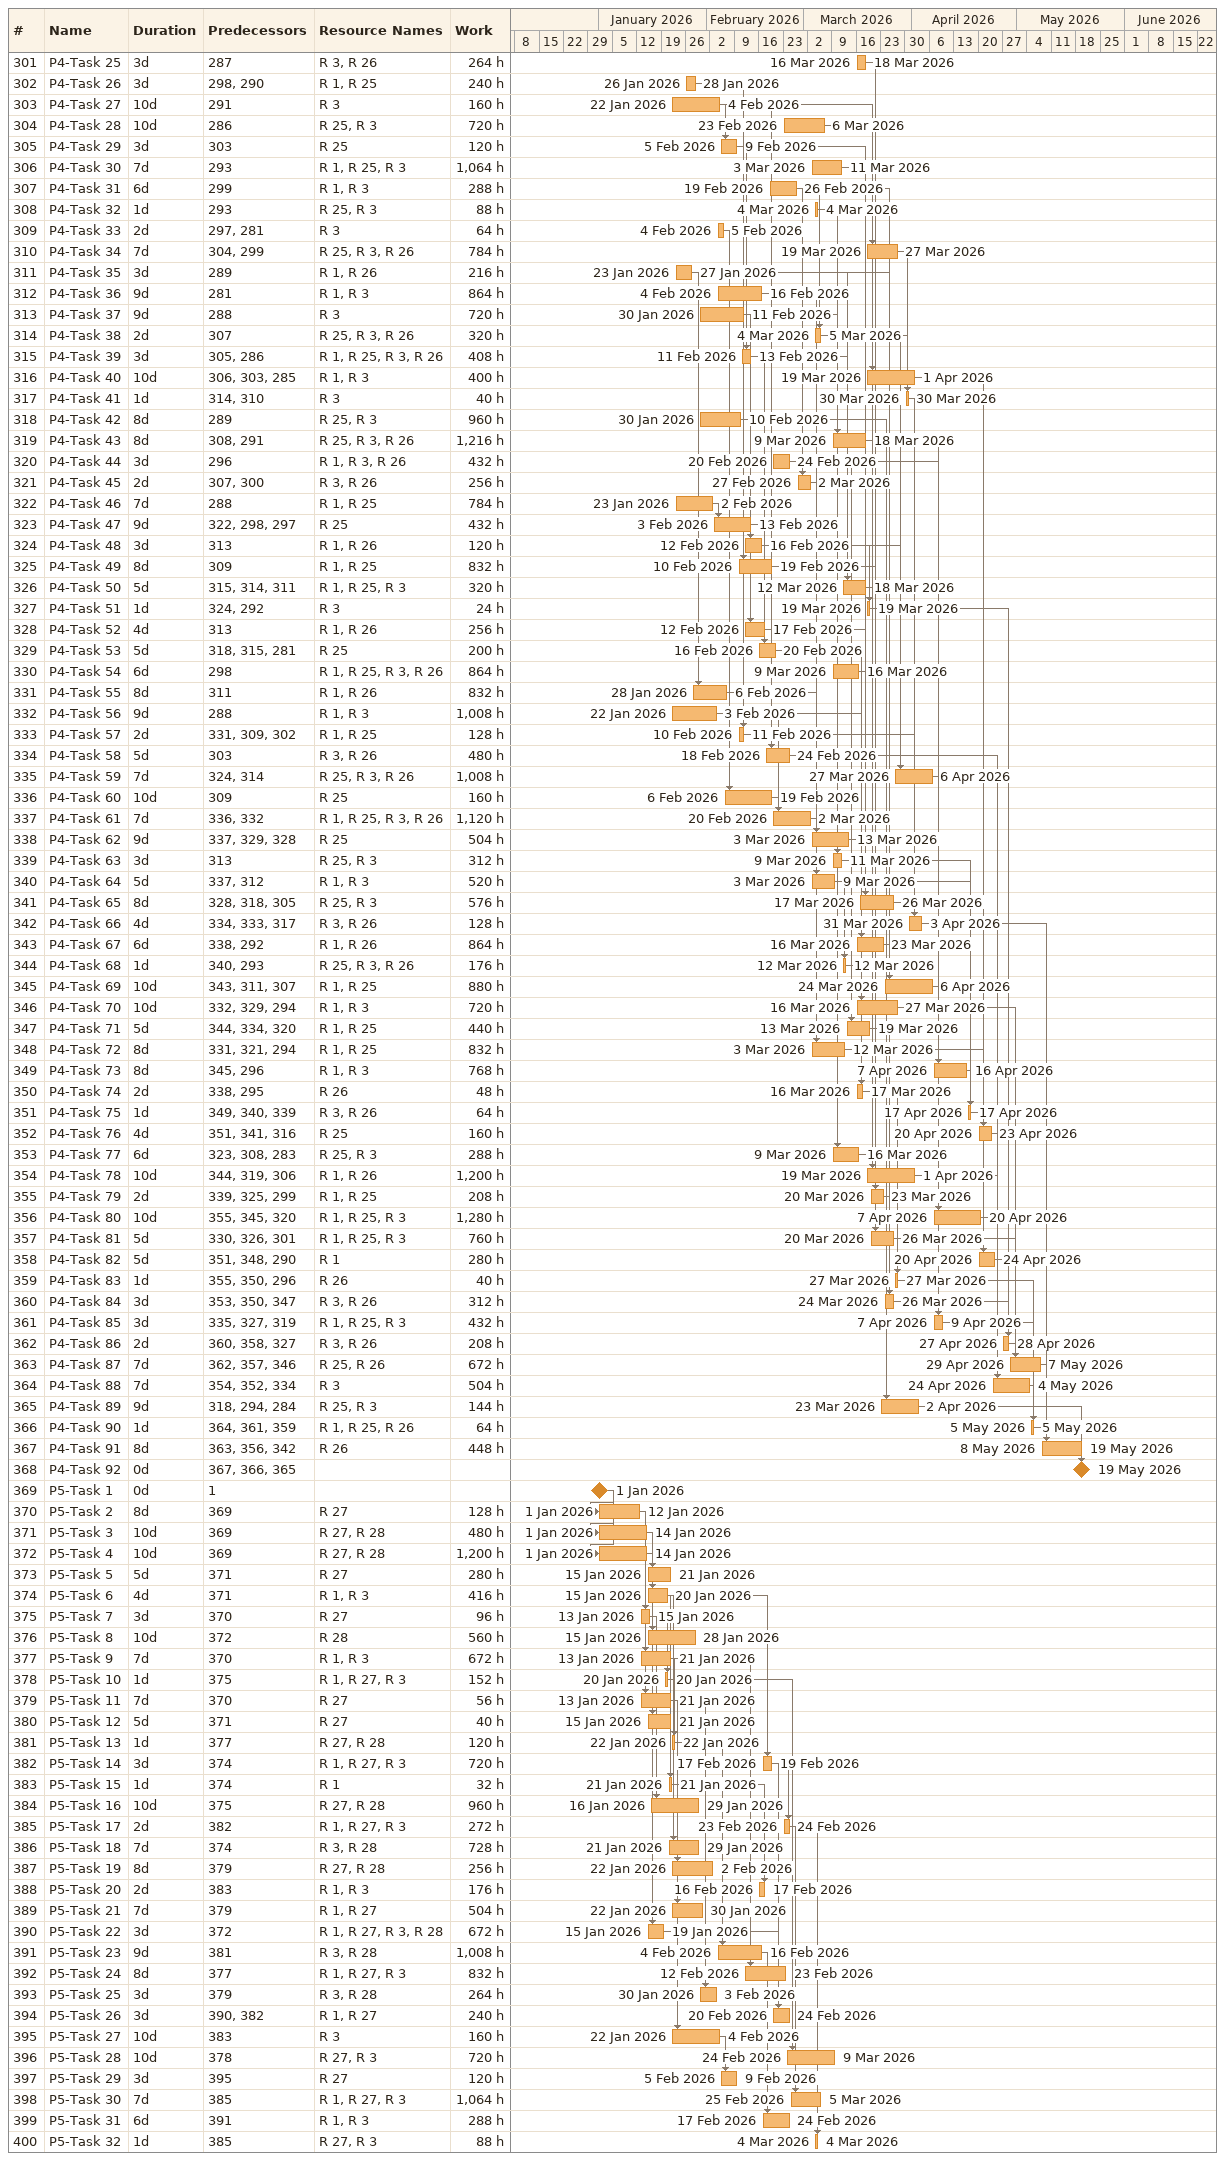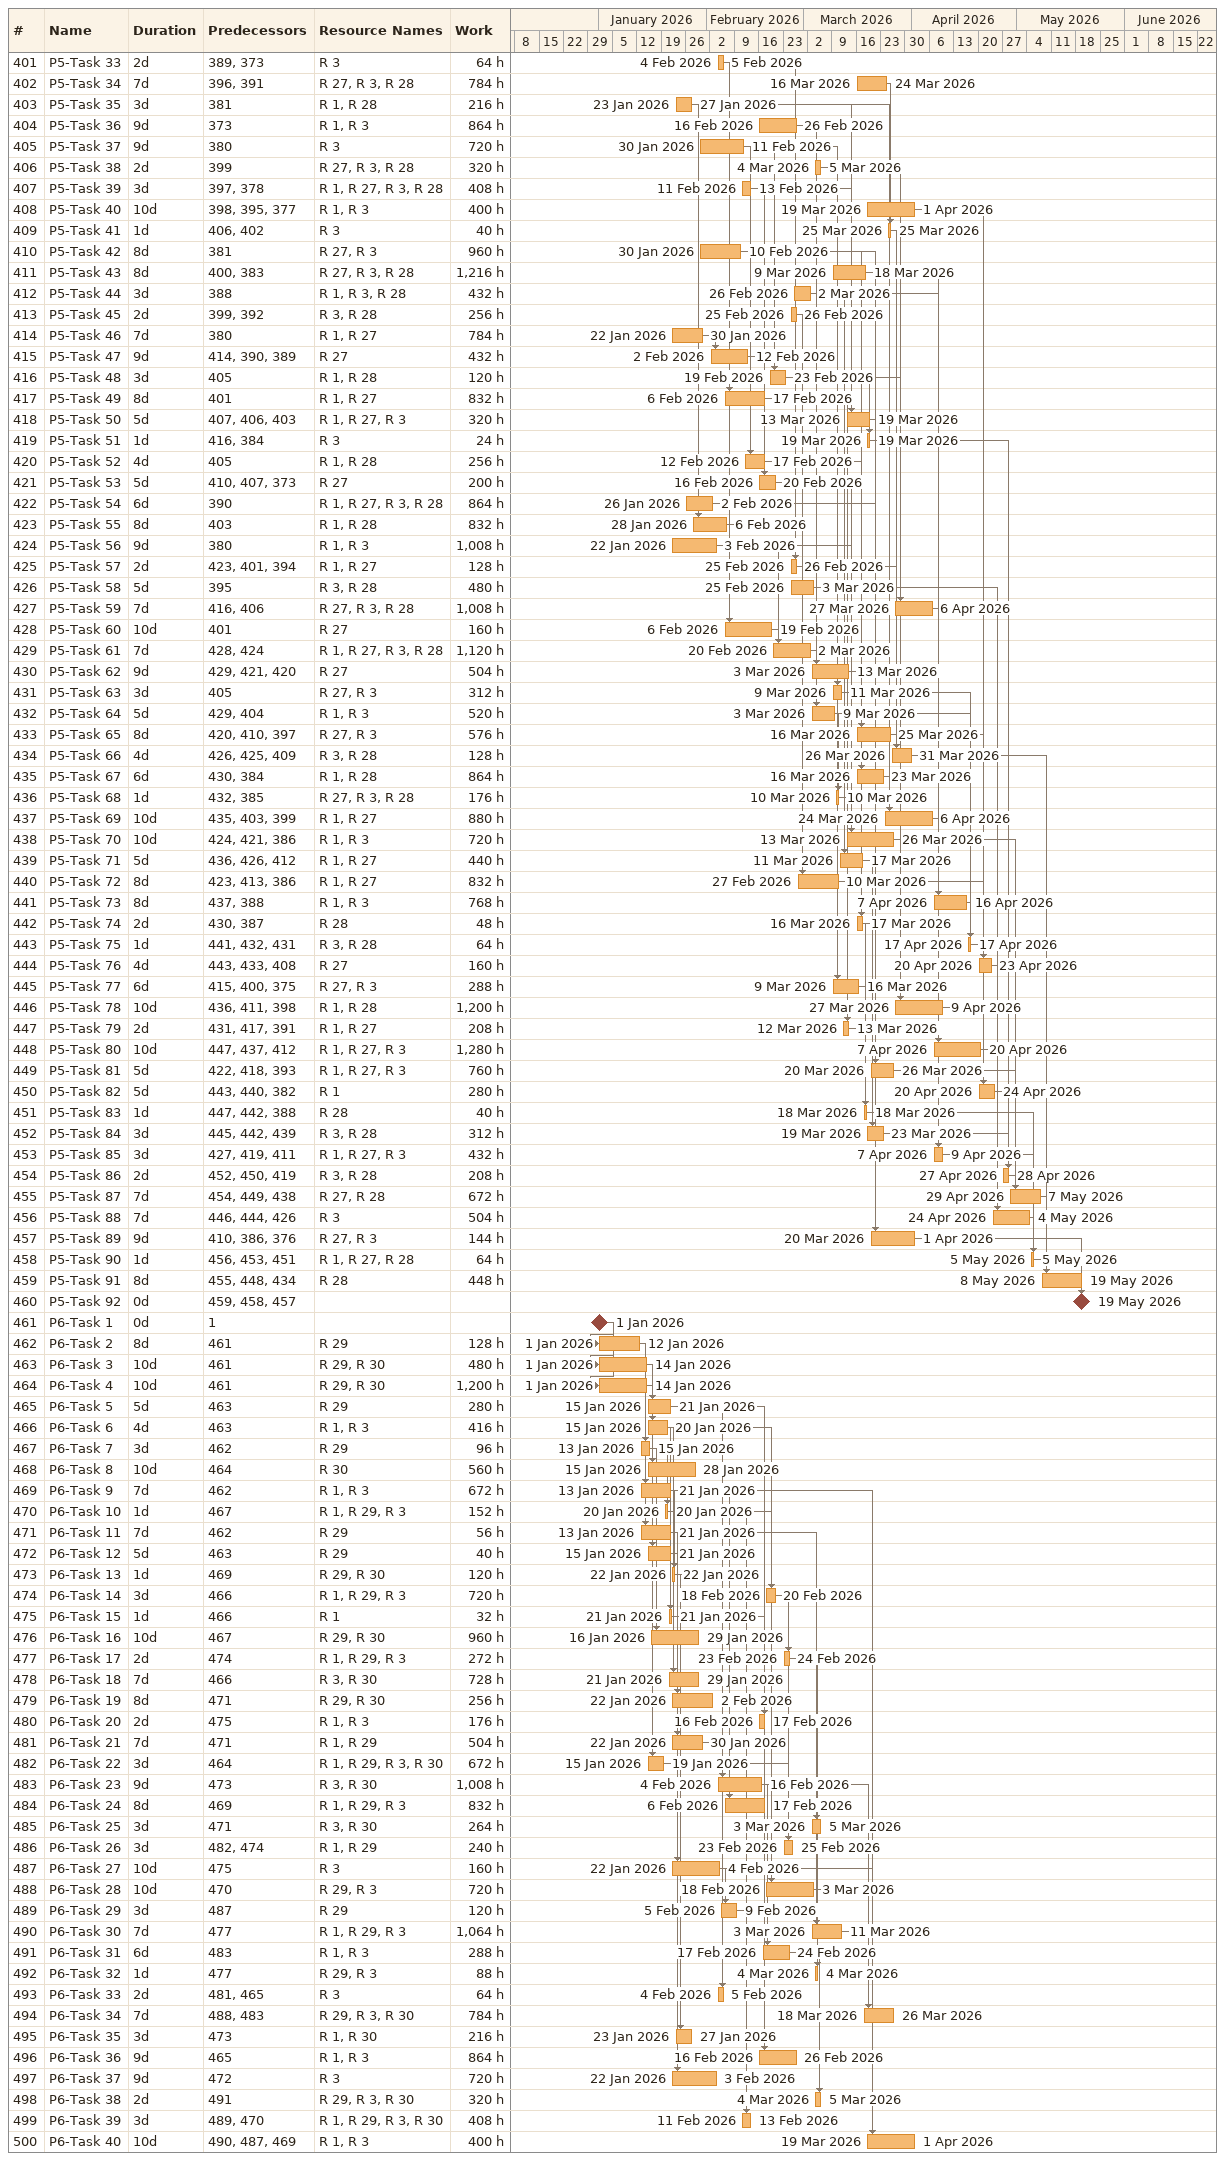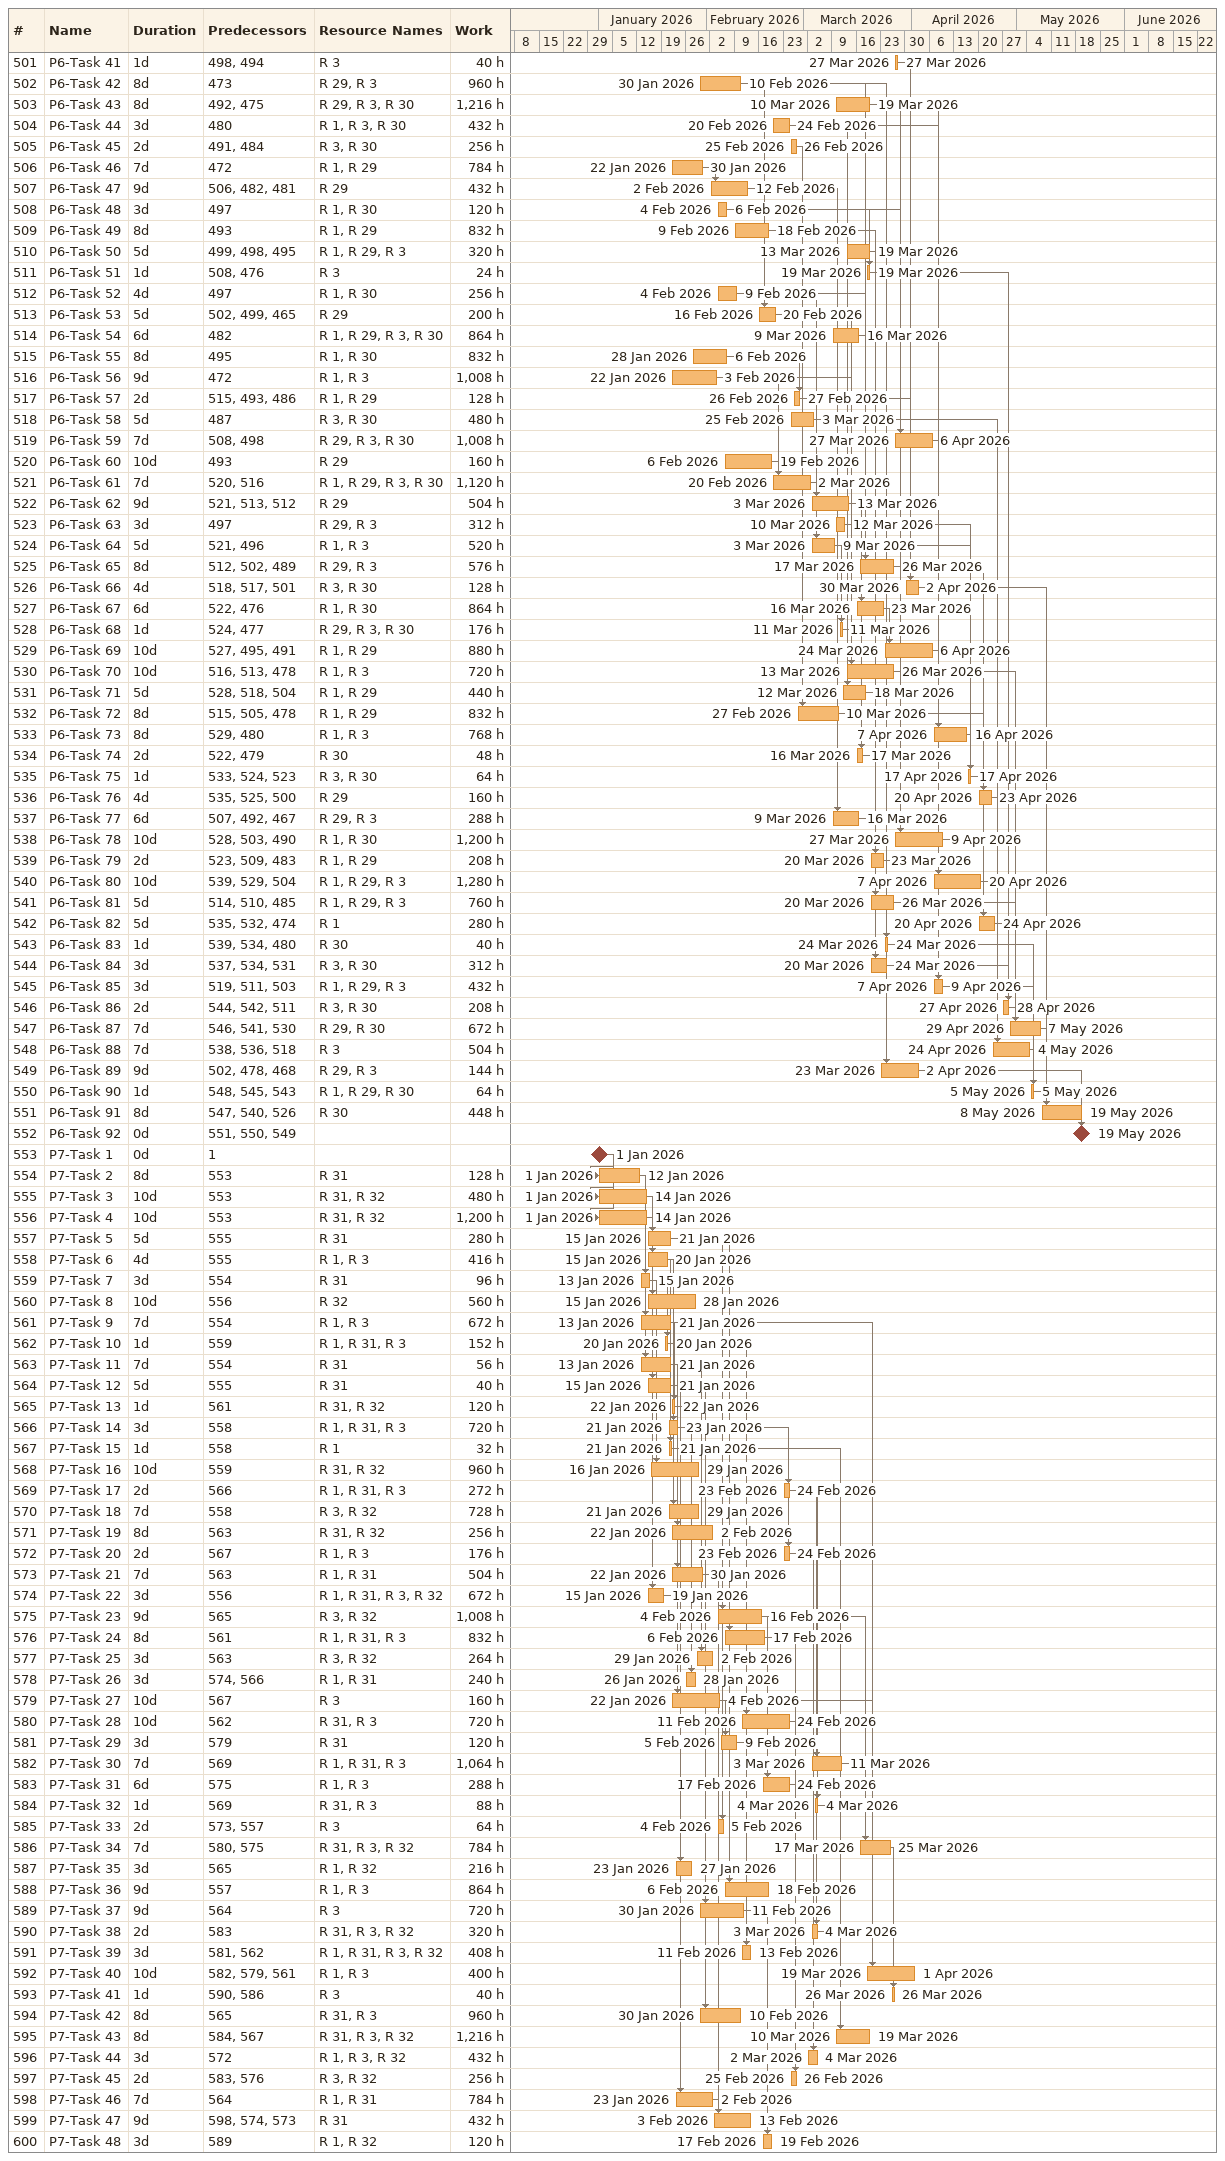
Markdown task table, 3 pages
| ID | Task | Duration | Start | Finish | Predecessors | Resources | Work (h) |
|---|---|---|---|---|---|---|---|
| 301 | P4-Task 25 | 3d | 2026-03-16 | 2026-03-18 | 287 | R 3, R 26 | 264 |
| 302 | P4-Task 26 | 3d | 2026-01-26 | 2026-01-28 | 298, 290 | R 1, R 25 | 240 |
| 303 | P4-Task 27 | 10d | 2026-01-22 | 2026-02-04 | 291 | R 3 | 160 |
| 304 | P4-Task 28 | 10d | 2026-02-23 | 2026-03-06 | 286 | R 25, R 3 | 720 |
| 305 | P4-Task 29 | 3d | 2026-02-05 | 2026-02-09 | 303 | R 25 | 120 |
| 306 | P4-Task 30 | 7d | 2026-03-03 | 2026-03-11 | 293 | R 1, R 25, R 3 | 1064 |
| 307 | P4-Task 31 | 6d | 2026-02-19 | 2026-02-26 | 299 | R 1, R 3 | 288 |
| 308 | P4-Task 32 | 1d | 2026-03-04 | 2026-03-04 | 293 | R 25, R 3 | 88 |
| 309 | P4-Task 33 | 2d | 2026-02-04 | 2026-02-05 | 297, 281 | R 3 | 64 |
| 310 | P4-Task 34 | 7d | 2026-03-19 | 2026-03-27 | 304, 299 | R 25, R 3, R 26 | 784 |
| 311 | P4-Task 35 | 3d | 2026-01-23 | 2026-01-27 | 289 | R 1, R 26 | 216 |
| 312 | P4-Task 36 | 9d | 2026-02-04 | 2026-02-16 | 281 | R 1, R 3 | 864 |
| 313 | P4-Task 37 | 9d | 2026-01-30 | 2026-02-11 | 288 | R 3 | 720 |
| 314 | P4-Task 38 | 2d | 2026-03-04 | 2026-03-05 | 307 | R 25, R 3, R 26 | 320 |
| 315 | P4-Task 39 | 3d | 2026-02-11 | 2026-02-13 | 305, 286 | R 1, R 25, R 3, R 26 | 408 |
| 316 | P4-Task 40 | 10d | 2026-03-19 | 2026-04-01 | 306, 303, 285 | R 1, R 3 | 400 |
| 317 | P4-Task 41 | 1d | 2026-03-30 | 2026-03-30 | 314, 310 | R 3 | 40 |
| 318 | P4-Task 42 | 8d | 2026-01-30 | 2026-02-10 | 289 | R 25, R 3 | 960 |
| 319 | P4-Task 43 | 8d | 2026-03-09 | 2026-03-18 | 308, 291 | R 25, R 3, R 26 | 1216 |
| 320 | P4-Task 44 | 3d | 2026-02-20 | 2026-02-24 | 296 | R 1, R 3, R 26 | 432 |
| 321 | P4-Task 45 | 2d | 2026-02-27 | 2026-03-02 | 307, 300 | R 3, R 26 | 256 |
| 322 | P4-Task 46 | 7d | 2026-01-23 | 2026-02-02 | 288 | R 1, R 25 | 784 |
| 323 | P4-Task 47 | 9d | 2026-02-03 | 2026-02-13 | 322, 298, 297 | R 25 | 432 |
| 324 | P4-Task 48 | 3d | 2026-02-12 | 2026-02-16 | 313 | R 1, R 26 | 120 |
| 325 | P4-Task 49 | 8d | 2026-02-10 | 2026-02-19 | 309 | R 1, R 25 | 832 |
| 326 | P4-Task 50 | 5d | 2026-03-12 | 2026-03-18 | 315, 314, 311 | R 1, R 25, R 3 | 320 |
| 327 | P4-Task 51 | 1d | 2026-03-19 | 2026-03-19 | 324, 292 | R 3 | 24 |
| 328 | P4-Task 52 | 4d | 2026-02-12 | 2026-02-17 | 313 | R 1, R 26 | 256 |
| 329 | P4-Task 53 | 5d | 2026-02-16 | 2026-02-20 | 318, 315, 281 | R 25 | 200 |
| 330 | P4-Task 54 | 6d | 2026-03-09 | 2026-03-16 | 298 | R 1, R 25, R 3, R 26 | 864 |
| 331 | P4-Task 55 | 8d | 2026-01-28 | 2026-02-06 | 311 | R 1, R 26 | 832 |
| 332 | P4-Task 56 | 9d | 2026-01-22 | 2026-02-03 | 288 | R 1, R 3 | 1008 |
| 333 | P4-Task 57 | 2d | 2026-02-10 | 2026-02-11 | 331, 309, 302 | R 1, R 25 | 128 |
| 334 | P4-Task 58 | 5d | 2026-02-18 | 2026-02-24 | 303 | R 3, R 26 | 480 |
| 335 | P4-Task 59 | 7d | 2026-03-27 | 2026-04-06 | 324, 314 | R 25, R 3, R 26 | 1008 |
| 336 | P4-Task 60 | 10d | 2026-02-06 | 2026-02-19 | 309 | R 25 | 160 |
| 337 | P4-Task 61 | 7d | 2026-02-20 | 2026-03-02 | 336, 332 | R 1, R 25, R 3, R 26 | 1120 |
| 338 | P4-Task 62 | 9d | 2026-03-03 | 2026-03-13 | 337, 329, 328 | R 25 | 504 |
| 339 | P4-Task 63 | 3d | 2026-03-09 | 2026-03-11 | 313 | R 25, R 3 | 312 |
| 340 | P4-Task 64 | 5d | 2026-03-03 | 2026-03-09 | 337, 312 | R 1, R 3 | 520 |
| 341 | P4-Task 65 | 8d | 2026-03-17 | 2026-03-26 | 328, 318, 305 | R 25, R 3 | 576 |
| 342 | P4-Task 66 | 4d | 2026-03-31 | 2026-04-03 | 334, 333, 317 | R 3, R 26 | 128 |
| 343 | P4-Task 67 | 6d | 2026-03-16 | 2026-03-23 | 338, 292 | R 1, R 26 | 864 |
| 344 | P4-Task 68 | 1d | 2026-03-12 | 2026-03-12 | 340, 293 | R 25, R 3, R 26 | 176 |
| 345 | P4-Task 69 | 10d | 2026-03-24 | 2026-04-06 | 343, 311, 307 | R 1, R 25 | 880 |
| 346 | P4-Task 70 | 10d | 2026-03-16 | 2026-03-27 | 332, 329, 294 | R 1, R 3 | 720 |
| 347 | P4-Task 71 | 5d | 2026-03-13 | 2026-03-19 | 344, 334, 320 | R 1, R 25 | 440 |
| 348 | P4-Task 72 | 8d | 2026-03-03 | 2026-03-12 | 331, 321, 294 | R 1, R 25 | 832 |
| 349 | P4-Task 73 | 8d | 2026-04-07 | 2026-04-16 | 345, 296 | R 1, R 3 | 768 |
| 350 | P4-Task 74 | 2d | 2026-03-16 | 2026-03-17 | 338, 295 | R 26 | 48 |
| 351 | P4-Task 75 | 1d | 2026-04-17 | 2026-04-17 | 349, 340, 339 | R 3, R 26 | 64 |
| 352 | P4-Task 76 | 4d | 2026-04-20 | 2026-04-23 | 351, 341, 316 | R 25 | 160 |
| 353 | P4-Task 77 | 6d | 2026-03-09 | 2026-03-16 | 323, 308, 283 | R 25, R 3 | 288 |
| 354 | P4-Task 78 | 10d | 2026-03-19 | 2026-04-01 | 344, 319, 306 | R 1, R 26 | 1200 |
| 355 | P4-Task 79 | 2d | 2026-03-20 | 2026-03-23 | 339, 325, 299 | R 1, R 25 | 208 |
| 356 | P4-Task 80 | 10d | 2026-04-07 | 2026-04-20 | 355, 345, 320 | R 1, R 25, R 3 | 1280 |
| 357 | P4-Task 81 | 5d | 2026-03-20 | 2026-03-26 | 330, 326, 301 | R 1, R 25, R 3 | 760 |
| 358 | P4-Task 82 | 5d | 2026-04-20 | 2026-04-24 | 351, 348, 290 | R 1 | 280 |
| 359 | P4-Task 83 | 1d | 2026-03-27 | 2026-03-27 | 355, 350, 296 | R 26 | 40 |
| 360 | P4-Task 84 | 3d | 2026-03-24 | 2026-03-26 | 353, 350, 347 | R 3, R 26 | 312 |
| 361 | P4-Task 85 | 3d | 2026-04-07 | 2026-04-09 | 335, 327, 319 | R 1, R 25, R 3 | 432 |
| 362 | P4-Task 86 | 2d | 2026-04-27 | 2026-04-28 | 360, 358, 327 | R 3, R 26 | 208 |
| 363 | P4-Task 87 | 7d | 2026-04-29 | 2026-05-07 | 362, 357, 346 | R 25, R 26 | 672 |
| 364 | P4-Task 88 | 7d | 2026-04-24 | 2026-05-04 | 354, 352, 334 | R 3 | 504 |
| 365 | P4-Task 89 | 9d | 2026-03-23 | 2026-04-02 | 318, 294, 284 | R 25, R 3 | 144 |
| 366 | P4-Task 90 | 1d | 2026-05-05 | 2026-05-05 | 364, 361, 359 | R 1, R 25, R 26 | 64 |
| 367 | P4-Task 91 | 8d | 2026-05-08 | 2026-05-19 | 363, 356, 342 | R 26 | 448 |
| 368 | P4-Task 92 | 0d | 2026-05-19 | 2026-05-19 | 367, 366, 365 |  |  |
| 369 | P5-Task 1 | 0d | 2026-01-01 | 2026-01-01 | 1 |  |  |
| 370 | P5-Task 2 | 8d | 2026-01-01 | 2026-01-12 | 369 | R 27 | 128 |
| 371 | P5-Task 3 | 10d | 2026-01-01 | 2026-01-14 | 369 | R 27, R 28 | 480 |
| 372 | P5-Task 4 | 10d | 2026-01-01 | 2026-01-14 | 369 | R 27, R 28 | 1200 |
| 373 | P5-Task 5 | 5d | 2026-01-15 | 2026-01-21 | 371 | R 27 | 280 |
| 374 | P5-Task 6 | 4d | 2026-01-15 | 2026-01-20 | 371 | R 1, R 3 | 416 |
| 375 | P5-Task 7 | 3d | 2026-01-13 | 2026-01-15 | 370 | R 27 | 96 |
| 376 | P5-Task 8 | 10d | 2026-01-15 | 2026-01-28 | 372 | R 28 | 560 |
| 377 | P5-Task 9 | 7d | 2026-01-13 | 2026-01-21 | 370 | R 1, R 3 | 672 |
| 378 | P5-Task 10 | 1d | 2026-01-20 | 2026-01-20 | 375 | R 1, R 27, R 3 | 152 |
| 379 | P5-Task 11 | 7d | 2026-01-13 | 2026-01-21 | 370 | R 27 | 56 |
| 380 | P5-Task 12 | 5d | 2026-01-15 | 2026-01-21 | 371 | R 27 | 40 |
| 381 | P5-Task 13 | 1d | 2026-01-22 | 2026-01-22 | 377 | R 27, R 28 | 120 |
| 382 | P5-Task 14 | 3d | 2026-02-17 | 2026-02-19 | 374 | R 1, R 27, R 3 | 720 |
| 383 | P5-Task 15 | 1d | 2026-01-21 | 2026-01-21 | 374 | R 1 | 32 |
| 384 | P5-Task 16 | 10d | 2026-01-16 | 2026-01-29 | 375 | R 27, R 28 | 960 |
| 385 | P5-Task 17 | 2d | 2026-02-23 | 2026-02-24 | 382 | R 1, R 27, R 3 | 272 |
| 386 | P5-Task 18 | 7d | 2026-01-21 | 2026-01-29 | 374 | R 3, R 28 | 728 |
| 387 | P5-Task 19 | 8d | 2026-01-22 | 2026-02-02 | 379 | R 27, R 28 | 256 |
| 388 | P5-Task 20 | 2d | 2026-02-16 | 2026-02-17 | 383 | R 1, R 3 | 176 |
| 389 | P5-Task 21 | 7d | 2026-01-22 | 2026-01-30 | 379 | R 1, R 27 | 504 |
| 390 | P5-Task 22 | 3d | 2026-01-15 | 2026-01-19 | 372 | R 1, R 27, R 3, R 28 | 672 |
| 391 | P5-Task 23 | 9d | 2026-02-04 | 2026-02-16 | 381 | R 3, R 28 | 1008 |
| 392 | P5-Task 24 | 8d | 2026-02-12 | 2026-02-23 | 377 | R 1, R 27, R 3 | 832 |
| 393 | P5-Task 25 | 3d | 2026-01-30 | 2026-02-03 | 379 | R 3, R 28 | 264 |
| 394 | P5-Task 26 | 3d | 2026-02-20 | 2026-02-24 | 390, 382 | R 1, R 27 | 240 |
| 395 | P5-Task 27 | 10d | 2026-01-22 | 2026-02-04 | 383 | R 3 | 160 |
| 396 | P5-Task 28 | 10d | 2026-02-24 | 2026-03-09 | 378 | R 27, R 3 | 720 |
| 397 | P5-Task 29 | 3d | 2026-02-05 | 2026-02-09 | 395 | R 27 | 120 |
| 398 | P5-Task 30 | 7d | 2026-02-25 | 2026-03-05 | 385 | R 1, R 27, R 3 | 1064 |
| 399 | P5-Task 31 | 6d | 2026-02-17 | 2026-02-24 | 391 | R 1, R 3 | 288 |
| 400 | P5-Task 32 | 1d | 2026-03-04 | 2026-03-04 | 385 | R 27, R 3 | 88 |
| 401 | P5-Task 33 | 2d | 2026-02-04 | 2026-02-05 | 389, 373 | R 3 | 64 |
| 402 | P5-Task 34 | 7d | 2026-03-16 | 2026-03-24 | 396, 391 | R 27, R 3, R 28 | 784 |
| 403 | P5-Task 35 | 3d | 2026-01-23 | 2026-01-27 | 381 | R 1, R 28 | 216 |
| 404 | P5-Task 36 | 9d | 2026-02-16 | 2026-02-26 | 373 | R 1, R 3 | 864 |
| 405 | P5-Task 37 | 9d | 2026-01-30 | 2026-02-11 | 380 | R 3 | 720 |
| 406 | P5-Task 38 | 2d | 2026-03-04 | 2026-03-05 | 399 | R 27, R 3, R 28 | 320 |
| 407 | P5-Task 39 | 3d | 2026-02-11 | 2026-02-13 | 397, 378 | R 1, R 27, R 3, R 28 | 408 |
| 408 | P5-Task 40 | 10d | 2026-03-19 | 2026-04-01 | 398, 395, 377 | R 1, R 3 | 400 |
| 409 | P5-Task 41 | 1d | 2026-03-25 | 2026-03-25 | 406, 402 | R 3 | 40 |
| 410 | P5-Task 42 | 8d | 2026-01-30 | 2026-02-10 | 381 | R 27, R 3 | 960 |
| 411 | P5-Task 43 | 8d | 2026-03-09 | 2026-03-18 | 400, 383 | R 27, R 3, R 28 | 1216 |
| 412 | P5-Task 44 | 3d | 2026-02-26 | 2026-03-02 | 388 | R 1, R 3, R 28 | 432 |
| 413 | P5-Task 45 | 2d | 2026-02-25 | 2026-02-26 | 399, 392 | R 3, R 28 | 256 |
| 414 | P5-Task 46 | 7d | 2026-01-22 | 2026-01-30 | 380 | R 1, R 27 | 784 |
| 415 | P5-Task 47 | 9d | 2026-02-02 | 2026-02-12 | 414, 390, 389 | R 27 | 432 |
| 416 | P5-Task 48 | 3d | 2026-02-19 | 2026-02-23 | 405 | R 1, R 28 | 120 |
| 417 | P5-Task 49 | 8d | 2026-02-06 | 2026-02-17 | 401 | R 1, R 27 | 832 |
| 418 | P5-Task 50 | 5d | 2026-03-13 | 2026-03-19 | 407, 406, 403 | R 1, R 27, R 3 | 320 |
| 419 | P5-Task 51 | 1d | 2026-03-19 | 2026-03-19 | 416, 384 | R 3 | 24 |
| 420 | P5-Task 52 | 4d | 2026-02-12 | 2026-02-17 | 405 | R 1, R 28 | 256 |
| 421 | P5-Task 53 | 5d | 2026-02-16 | 2026-02-20 | 410, 407, 373 | R 27 | 200 |
| 422 | P5-Task 54 | 6d | 2026-01-26 | 2026-02-02 | 390 | R 1, R 27, R 3, R 28 | 864 |
| 423 | P5-Task 55 | 8d | 2026-01-28 | 2026-02-06 | 403 | R 1, R 28 | 832 |
| 424 | P5-Task 56 | 9d | 2026-01-22 | 2026-02-03 | 380 | R 1, R 3 | 1008 |
| 425 | P5-Task 57 | 2d | 2026-02-25 | 2026-02-26 | 423, 401, 394 | R 1, R 27 | 128 |
| 426 | P5-Task 58 | 5d | 2026-02-25 | 2026-03-03 | 395 | R 3, R 28 | 480 |
| 427 | P5-Task 59 | 7d | 2026-03-27 | 2026-04-06 | 416, 406 | R 27, R 3, R 28 | 1008 |
| 428 | P5-Task 60 | 10d | 2026-02-06 | 2026-02-19 | 401 | R 27 | 160 |
| 429 | P5-Task 61 | 7d | 2026-02-20 | 2026-03-02 | 428, 424 | R 1, R 27, R 3, R 28 | 1120 |
| 430 | P5-Task 62 | 9d | 2026-03-03 | 2026-03-13 | 429, 421, 420 | R 27 | 504 |
| 431 | P5-Task 63 | 3d | 2026-03-09 | 2026-03-11 | 405 | R 27, R 3 | 312 |
| 432 | P5-Task 64 | 5d | 2026-03-03 | 2026-03-09 | 429, 404 | R 1, R 3 | 520 |
| 433 | P5-Task 65 | 8d | 2026-03-16 | 2026-03-25 | 420, 410, 397 | R 27, R 3 | 576 |
| 434 | P5-Task 66 | 4d | 2026-03-26 | 2026-03-31 | 426, 425, 409 | R 3, R 28 | 128 |
| 435 | P5-Task 67 | 6d | 2026-03-16 | 2026-03-23 | 430, 384 | R 1, R 28 | 864 |
| 436 | P5-Task 68 | 1d | 2026-03-10 | 2026-03-10 | 432, 385 | R 27, R 3, R 28 | 176 |
| 437 | P5-Task 69 | 10d | 2026-03-24 | 2026-04-06 | 435, 403, 399 | R 1, R 27 | 880 |
| 438 | P5-Task 70 | 10d | 2026-03-13 | 2026-03-26 | 424, 421, 386 | R 1, R 3 | 720 |
| 439 | P5-Task 71 | 5d | 2026-03-11 | 2026-03-17 | 436, 426, 412 | R 1, R 27 | 440 |
| 440 | P5-Task 72 | 8d | 2026-02-27 | 2026-03-10 | 423, 413, 386 | R 1, R 27 | 832 |
| 441 | P5-Task 73 | 8d | 2026-04-07 | 2026-04-16 | 437, 388 | R 1, R 3 | 768 |
| 442 | P5-Task 74 | 2d | 2026-03-16 | 2026-03-17 | 430, 387 | R 28 | 48 |
| 443 | P5-Task 75 | 1d | 2026-04-17 | 2026-04-17 | 441, 432, 431 | R 3, R 28 | 64 |
| 444 | P5-Task 76 | 4d | 2026-04-20 | 2026-04-23 | 443, 433, 408 | R 27 | 160 |
| 445 | P5-Task 77 | 6d | 2026-03-09 | 2026-03-16 | 415, 400, 375 | R 27, R 3 | 288 |
| 446 | P5-Task 78 | 10d | 2026-03-27 | 2026-04-09 | 436, 411, 398 | R 1, R 28 | 1200 |
| 447 | P5-Task 79 | 2d | 2026-03-12 | 2026-03-13 | 431, 417, 391 | R 1, R 27 | 208 |
| 448 | P5-Task 80 | 10d | 2026-04-07 | 2026-04-20 | 447, 437, 412 | R 1, R 27, R 3 | 1280 |
| 449 | P5-Task 81 | 5d | 2026-03-20 | 2026-03-26 | 422, 418, 393 | R 1, R 27, R 3 | 760 |
| 450 | P5-Task 82 | 5d | 2026-04-20 | 2026-04-24 | 443, 440, 382 | R 1 | 280 |
| 451 | P5-Task 83 | 1d | 2026-03-18 | 2026-03-18 | 447, 442, 388 | R 28 | 40 |
| 452 | P5-Task 84 | 3d | 2026-03-19 | 2026-03-23 | 445, 442, 439 | R 3, R 28 | 312 |
| 453 | P5-Task 85 | 3d | 2026-04-07 | 2026-04-09 | 427, 419, 411 | R 1, R 27, R 3 | 432 |
| 454 | P5-Task 86 | 2d | 2026-04-27 | 2026-04-28 | 452, 450, 419 | R 3, R 28 | 208 |
| 455 | P5-Task 87 | 7d | 2026-04-29 | 2026-05-07 | 454, 449, 438 | R 27, R 28 | 672 |
| 456 | P5-Task 88 | 7d | 2026-04-24 | 2026-05-04 | 446, 444, 426 | R 3 | 504 |
| 457 | P5-Task 89 | 9d | 2026-03-20 | 2026-04-01 | 410, 386, 376 | R 27, R 3 | 144 |
| 458 | P5-Task 90 | 1d | 2026-05-05 | 2026-05-05 | 456, 453, 451 | R 1, R 27, R 28 | 64 |
| 459 | P5-Task 91 | 8d | 2026-05-08 | 2026-05-19 | 455, 448, 434 | R 28 | 448 |
| 460 | P5-Task 92 | 0d | 2026-05-19 | 2026-05-19 | 459, 458, 457 |  |  |
| 461 | P6-Task 1 | 0d | 2026-01-01 | 2026-01-01 | 1 |  |  |
| 462 | P6-Task 2 | 8d | 2026-01-01 | 2026-01-12 | 461 | R 29 | 128 |
| 463 | P6-Task 3 | 10d | 2026-01-01 | 2026-01-14 | 461 | R 29, R 30 | 480 |
| 464 | P6-Task 4 | 10d | 2026-01-01 | 2026-01-14 | 461 | R 29, R 30 | 1200 |
| 465 | P6-Task 5 | 5d | 2026-01-15 | 2026-01-21 | 463 | R 29 | 280 |
| 466 | P6-Task 6 | 4d | 2026-01-15 | 2026-01-20 | 463 | R 1, R 3 | 416 |
| 467 | P6-Task 7 | 3d | 2026-01-13 | 2026-01-15 | 462 | R 29 | 96 |
| 468 | P6-Task 8 | 10d | 2026-01-15 | 2026-01-28 | 464 | R 30 | 560 |
| 469 | P6-Task 9 | 7d | 2026-01-13 | 2026-01-21 | 462 | R 1, R 3 | 672 |
| 470 | P6-Task 10 | 1d | 2026-01-20 | 2026-01-20 | 467 | R 1, R 29, R 3 | 152 |
| 471 | P6-Task 11 | 7d | 2026-01-13 | 2026-01-21 | 462 | R 29 | 56 |
| 472 | P6-Task 12 | 5d | 2026-01-15 | 2026-01-21 | 463 | R 29 | 40 |
| 473 | P6-Task 13 | 1d | 2026-01-22 | 2026-01-22 | 469 | R 29, R 30 | 120 |
| 474 | P6-Task 14 | 3d | 2026-02-18 | 2026-02-20 | 466 | R 1, R 29, R 3 | 720 |
| 475 | P6-Task 15 | 1d | 2026-01-21 | 2026-01-21 | 466 | R 1 | 32 |
| 476 | P6-Task 16 | 10d | 2026-01-16 | 2026-01-29 | 467 | R 29, R 30 | 960 |
| 477 | P6-Task 17 | 2d | 2026-02-23 | 2026-02-24 | 474 | R 1, R 29, R 3 | 272 |
| 478 | P6-Task 18 | 7d | 2026-01-21 | 2026-01-29 | 466 | R 3, R 30 | 728 |
| 479 | P6-Task 19 | 8d | 2026-01-22 | 2026-02-02 | 471 | R 29, R 30 | 256 |
| 480 | P6-Task 20 | 2d | 2026-02-16 | 2026-02-17 | 475 | R 1, R 3 | 176 |
| 481 | P6-Task 21 | 7d | 2026-01-22 | 2026-01-30 | 471 | R 1, R 29 | 504 |
| 482 | P6-Task 22 | 3d | 2026-01-15 | 2026-01-19 | 464 | R 1, R 29, R 3, R 30 | 672 |
| 483 | P6-Task 23 | 9d | 2026-02-04 | 2026-02-16 | 473 | R 3, R 30 | 1008 |
| 484 | P6-Task 24 | 8d | 2026-02-06 | 2026-02-17 | 469 | R 1, R 29, R 3 | 832 |
| 485 | P6-Task 25 | 3d | 2026-03-03 | 2026-03-05 | 471 | R 3, R 30 | 264 |
| 486 | P6-Task 26 | 3d | 2026-02-23 | 2026-02-25 | 482, 474 | R 1, R 29 | 240 |
| 487 | P6-Task 27 | 10d | 2026-01-22 | 2026-02-04 | 475 | R 3 | 160 |
| 488 | P6-Task 28 | 10d | 2026-02-18 | 2026-03-03 | 470 | R 29, R 3 | 720 |
| 489 | P6-Task 29 | 3d | 2026-02-05 | 2026-02-09 | 487 | R 29 | 120 |
| 490 | P6-Task 30 | 7d | 2026-03-03 | 2026-03-11 | 477 | R 1, R 29, R 3 | 1064 |
| 491 | P6-Task 31 | 6d | 2026-02-17 | 2026-02-24 | 483 | R 1, R 3 | 288 |
| 492 | P6-Task 32 | 1d | 2026-03-04 | 2026-03-04 | 477 | R 29, R 3 | 88 |
| 493 | P6-Task 33 | 2d | 2026-02-04 | 2026-02-05 | 481, 465 | R 3 | 64 |
| 494 | P6-Task 34 | 7d | 2026-03-18 | 2026-03-26 | 488, 483 | R 29, R 3, R 30 | 784 |
| 495 | P6-Task 35 | 3d | 2026-01-23 | 2026-01-27 | 473 | R 1, R 30 | 216 |
| 496 | P6-Task 36 | 9d | 2026-02-16 | 2026-02-26 | 465 | R 1, R 3 | 864 |
| 497 | P6-Task 37 | 9d | 2026-01-22 | 2026-02-03 | 472 | R 3 | 720 |
| 498 | P6-Task 38 | 2d | 2026-03-04 | 2026-03-05 | 491 | R 29, R 3, R 30 | 320 |
| 499 | P6-Task 39 | 3d | 2026-02-11 | 2026-02-13 | 489, 470 | R 1, R 29, R 3, R 30 | 408 |
| 500 | P6-Task 40 | 10d | 2026-03-19 | 2026-04-01 | 490, 487, 469 | R 1, R 3 | 400 |
| 501 | P6-Task 41 | 1d | 2026-03-27 | 2026-03-27 | 498, 494 | R 3 | 40 |
| 502 | P6-Task 42 | 8d | 2026-01-30 | 2026-02-10 | 473 | R 29, R 3 | 960 |
| 503 | P6-Task 43 | 8d | 2026-03-10 | 2026-03-19 | 492, 475 | R 29, R 3, R 30 | 1216 |
| 504 | P6-Task 44 | 3d | 2026-02-20 | 2026-02-24 | 480 | R 1, R 3, R 30 | 432 |
| 505 | P6-Task 45 | 2d | 2026-02-25 | 2026-02-26 | 491, 484 | R 3, R 30 | 256 |
| 506 | P6-Task 46 | 7d | 2026-01-22 | 2026-01-30 | 472 | R 1, R 29 | 784 |
| 507 | P6-Task 47 | 9d | 2026-02-02 | 2026-02-12 | 506, 482, 481 | R 29 | 432 |
| 508 | P6-Task 48 | 3d | 2026-02-04 | 2026-02-06 | 497 | R 1, R 30 | 120 |
| 509 | P6-Task 49 | 8d | 2026-02-09 | 2026-02-18 | 493 | R 1, R 29 | 832 |
| 510 | P6-Task 50 | 5d | 2026-03-13 | 2026-03-19 | 499, 498, 495 | R 1, R 29, R 3 | 320 |
| 511 | P6-Task 51 | 1d | 2026-03-19 | 2026-03-19 | 508, 476 | R 3 | 24 |
| 512 | P6-Task 52 | 4d | 2026-02-04 | 2026-02-09 | 497 | R 1, R 30 | 256 |
| 513 | P6-Task 53 | 5d | 2026-02-16 | 2026-02-20 | 502, 499, 465 | R 29 | 200 |
| 514 | P6-Task 54 | 6d | 2026-03-09 | 2026-03-16 | 482 | R 1, R 29, R 3, R 30 | 864 |
| 515 | P6-Task 55 | 8d | 2026-01-28 | 2026-02-06 | 495 | R 1, R 30 | 832 |
| 516 | P6-Task 56 | 9d | 2026-01-22 | 2026-02-03 | 472 | R 1, R 3 | 1008 |
| 517 | P6-Task 57 | 2d | 2026-02-26 | 2026-02-27 | 515, 493, 486 | R 1, R 29 | 128 |
| 518 | P6-Task 58 | 5d | 2026-02-25 | 2026-03-03 | 487 | R 3, R 30 | 480 |
| 519 | P6-Task 59 | 7d | 2026-03-27 | 2026-04-06 | 508, 498 | R 29, R 3, R 30 | 1008 |
| 520 | P6-Task 60 | 10d | 2026-02-06 | 2026-02-19 | 493 | R 29 | 160 |
| 521 | P6-Task 61 | 7d | 2026-02-20 | 2026-03-02 | 520, 516 | R 1, R 29, R 3, R 30 | 1120 |
| 522 | P6-Task 62 | 9d | 2026-03-03 | 2026-03-13 | 521, 513, 512 | R 29 | 504 |
| 523 | P6-Task 63 | 3d | 2026-03-10 | 2026-03-12 | 497 | R 29, R 3 | 312 |
| 524 | P6-Task 64 | 5d | 2026-03-03 | 2026-03-09 | 521, 496 | R 1, R 3 | 520 |
| 525 | P6-Task 65 | 8d | 2026-03-17 | 2026-03-26 | 512, 502, 489 | R 29, R 3 | 576 |
| 526 | P6-Task 66 | 4d | 2026-03-30 | 2026-04-02 | 518, 517, 501 | R 3, R 30 | 128 |
| 527 | P6-Task 67 | 6d | 2026-03-16 | 2026-03-23 | 522, 476 | R 1, R 30 | 864 |
| 528 | P6-Task 68 | 1d | 2026-03-11 | 2026-03-11 | 524, 477 | R 29, R 3, R 30 | 176 |
| 529 | P6-Task 69 | 10d | 2026-03-24 | 2026-04-06 | 527, 495, 491 | R 1, R 29 | 880 |
| 530 | P6-Task 70 | 10d | 2026-03-13 | 2026-03-26 | 516, 513, 478 | R 1, R 3 | 720 |
| 531 | P6-Task 71 | 5d | 2026-03-12 | 2026-03-18 | 528, 518, 504 | R 1, R 29 | 440 |
| 532 | P6-Task 72 | 8d | 2026-02-27 | 2026-03-10 | 515, 505, 478 | R 1, R 29 | 832 |
| 533 | P6-Task 73 | 8d | 2026-04-07 | 2026-04-16 | 529, 480 | R 1, R 3 | 768 |
| 534 | P6-Task 74 | 2d | 2026-03-16 | 2026-03-17 | 522, 479 | R 30 | 48 |
| 535 | P6-Task 75 | 1d | 2026-04-17 | 2026-04-17 | 533, 524, 523 | R 3, R 30 | 64 |
| 536 | P6-Task 76 | 4d | 2026-04-20 | 2026-04-23 | 535, 525, 500 | R 29 | 160 |
| 537 | P6-Task 77 | 6d | 2026-03-09 | 2026-03-16 | 507, 492, 467 | R 29, R 3 | 288 |
| 538 | P6-Task 78 | 10d | 2026-03-27 | 2026-04-09 | 528, 503, 490 | R 1, R 30 | 1200 |
| 539 | P6-Task 79 | 2d | 2026-03-20 | 2026-03-23 | 523, 509, 483 | R 1, R 29 | 208 |
| 540 | P6-Task 80 | 10d | 2026-04-07 | 2026-04-20 | 539, 529, 504 | R 1, R 29, R 3 | 1280 |
| 541 | P6-Task 81 | 5d | 2026-03-20 | 2026-03-26 | 514, 510, 485 | R 1, R 29, R 3 | 760 |
| 542 | P6-Task 82 | 5d | 2026-04-20 | 2026-04-24 | 535, 532, 474 | R 1 | 280 |
| 543 | P6-Task 83 | 1d | 2026-03-24 | 2026-03-24 | 539, 534, 480 | R 30 | 40 |
| 544 | P6-Task 84 | 3d | 2026-03-20 | 2026-03-24 | 537, 534, 531 | R 3, R 30 | 312 |
| 545 | P6-Task 85 | 3d | 2026-04-07 | 2026-04-09 | 519, 511, 503 | R 1, R 29, R 3 | 432 |
| 546 | P6-Task 86 | 2d | 2026-04-27 | 2026-04-28 | 544, 542, 511 | R 3, R 30 | 208 |
| 547 | P6-Task 87 | 7d | 2026-04-29 | 2026-05-07 | 546, 541, 530 | R 29, R 30 | 672 |
| 548 | P6-Task 88 | 7d | 2026-04-24 | 2026-05-04 | 538, 536, 518 | R 3 | 504 |
| 549 | P6-Task 89 | 9d | 2026-03-23 | 2026-04-02 | 502, 478, 468 | R 29, R 3 | 144 |
| 550 | P6-Task 90 | 1d | 2026-05-05 | 2026-05-05 | 548, 545, 543 | R 1, R 29, R 30 | 64 |
| 551 | P6-Task 91 | 8d | 2026-05-08 | 2026-05-19 | 547, 540, 526 | R 30 | 448 |
| 552 | P6-Task 92 | 0d | 2026-05-19 | 2026-05-19 | 551, 550, 549 |  |  |
| 553 | P7-Task 1 | 0d | 2026-01-01 | 2026-01-01 | 1 |  |  |
| 554 | P7-Task 2 | 8d | 2026-01-01 | 2026-01-12 | 553 | R 31 | 128 |
| 555 | P7-Task 3 | 10d | 2026-01-01 | 2026-01-14 | 553 | R 31, R 32 | 480 |
| 556 | P7-Task 4 | 10d | 2026-01-01 | 2026-01-14 | 553 | R 31, R 32 | 1200 |
| 557 | P7-Task 5 | 5d | 2026-01-15 | 2026-01-21 | 555 | R 31 | 280 |
| 558 | P7-Task 6 | 4d | 2026-01-15 | 2026-01-20 | 555 | R 1, R 3 | 416 |
| 559 | P7-Task 7 | 3d | 2026-01-13 | 2026-01-15 | 554 | R 31 | 96 |
| 560 | P7-Task 8 | 10d | 2026-01-15 | 2026-01-28 | 556 | R 32 | 560 |
| 561 | P7-Task 9 | 7d | 2026-01-13 | 2026-01-21 | 554 | R 1, R 3 | 672 |
| 562 | P7-Task 10 | 1d | 2026-01-20 | 2026-01-20 | 559 | R 1, R 31, R 3 | 152 |
| 563 | P7-Task 11 | 7d | 2026-01-13 | 2026-01-21 | 554 | R 31 | 56 |
| 564 | P7-Task 12 | 5d | 2026-01-15 | 2026-01-21 | 555 | R 31 | 40 |
| 565 | P7-Task 13 | 1d | 2026-01-22 | 2026-01-22 | 561 | R 31, R 32 | 120 |
| 566 | P7-Task 14 | 3d | 2026-01-21 | 2026-01-23 | 558 | R 1, R 31, R 3 | 720 |
| 567 | P7-Task 15 | 1d | 2026-01-21 | 2026-01-21 | 558 | R 1 | 32 |
| 568 | P7-Task 16 | 10d | 2026-01-16 | 2026-01-29 | 559 | R 31, R 32 | 960 |
| 569 | P7-Task 17 | 2d | 2026-02-23 | 2026-02-24 | 566 | R 1, R 31, R 3 | 272 |
| 570 | P7-Task 18 | 7d | 2026-01-21 | 2026-01-29 | 558 | R 3, R 32 | 728 |
| 571 | P7-Task 19 | 8d | 2026-01-22 | 2026-02-02 | 563 | R 31, R 32 | 256 |
| 572 | P7-Task 20 | 2d | 2026-02-23 | 2026-02-24 | 567 | R 1, R 3 | 176 |
| 573 | P7-Task 21 | 7d | 2026-01-22 | 2026-01-30 | 563 | R 1, R 31 | 504 |
| 574 | P7-Task 22 | 3d | 2026-01-15 | 2026-01-19 | 556 | R 1, R 31, R 3, R 32 | 672 |
| 575 | P7-Task 23 | 9d | 2026-02-04 | 2026-02-16 | 565 | R 3, R 32 | 1008 |
| 576 | P7-Task 24 | 8d | 2026-02-06 | 2026-02-17 | 561 | R 1, R 31, R 3 | 832 |
| 577 | P7-Task 25 | 3d | 2026-01-29 | 2026-02-02 | 563 | R 3, R 32 | 264 |
| 578 | P7-Task 26 | 3d | 2026-01-26 | 2026-01-28 | 574, 566 | R 1, R 31 | 240 |
| 579 | P7-Task 27 | 10d | 2026-01-22 | 2026-02-04 | 567 | R 3 | 160 |
| 580 | P7-Task 28 | 10d | 2026-02-11 | 2026-02-24 | 562 | R 31, R 3 | 720 |
| 581 | P7-Task 29 | 3d | 2026-02-05 | 2026-02-09 | 579 | R 31 | 120 |
| 582 | P7-Task 30 | 7d | 2026-03-03 | 2026-03-11 | 569 | R 1, R 31, R 3 | 1064 |
| 583 | P7-Task 31 | 6d | 2026-02-17 | 2026-02-24 | 575 | R 1, R 3 | 288 |
| 584 | P7-Task 32 | 1d | 2026-03-04 | 2026-03-04 | 569 | R 31, R 3 | 88 |
| 585 | P7-Task 33 | 2d | 2026-02-04 | 2026-02-05 | 573, 557 | R 3 | 64 |
| 586 | P7-Task 34 | 7d | 2026-03-17 | 2026-03-25 | 580, 575 | R 31, R 3, R 32 | 784 |
| 587 | P7-Task 35 | 3d | 2026-01-23 | 2026-01-27 | 565 | R 1, R 32 | 216 |
| 588 | P7-Task 36 | 9d | 2026-02-06 | 2026-02-18 | 557 | R 1, R 3 | 864 |
| 589 | P7-Task 37 | 9d | 2026-01-30 | 2026-02-11 | 564 | R 3 | 720 |
| 590 | P7-Task 38 | 2d | 2026-03-03 | 2026-03-04 | 583 | R 31, R 3, R 32 | 320 |
| 591 | P7-Task 39 | 3d | 2026-02-11 | 2026-02-13 | 581, 562 | R 1, R 31, R 3, R 32 | 408 |
| 592 | P7-Task 40 | 10d | 2026-03-19 | 2026-04-01 | 582, 579, 561 | R 1, R 3 | 400 |
| 593 | P7-Task 41 | 1d | 2026-03-26 | 2026-03-26 | 590, 586 | R 3 | 40 |
| 594 | P7-Task 42 | 8d | 2026-01-30 | 2026-02-10 | 565 | R 31, R 3 | 960 |
| 595 | P7-Task 43 | 8d | 2026-03-10 | 2026-03-19 | 584, 567 | R 31, R 3, R 32 | 1216 |
| 596 | P7-Task 44 | 3d | 2026-03-02 | 2026-03-04 | 572 | R 1, R 3, R 32 | 432 |
| 597 | P7-Task 45 | 2d | 2026-02-25 | 2026-02-26 | 583, 576 | R 3, R 32 | 256 |
| 598 | P7-Task 46 | 7d | 2026-01-23 | 2026-02-02 | 564 | R 1, R 31 | 784 |
| 599 | P7-Task 47 | 9d | 2026-02-03 | 2026-02-13 | 598, 574, 573 | R 31 | 432 |
| 600 | P7-Task 48 | 3d | 2026-02-17 | 2026-02-19 | 589 | R 1, R 32 | 120 |
